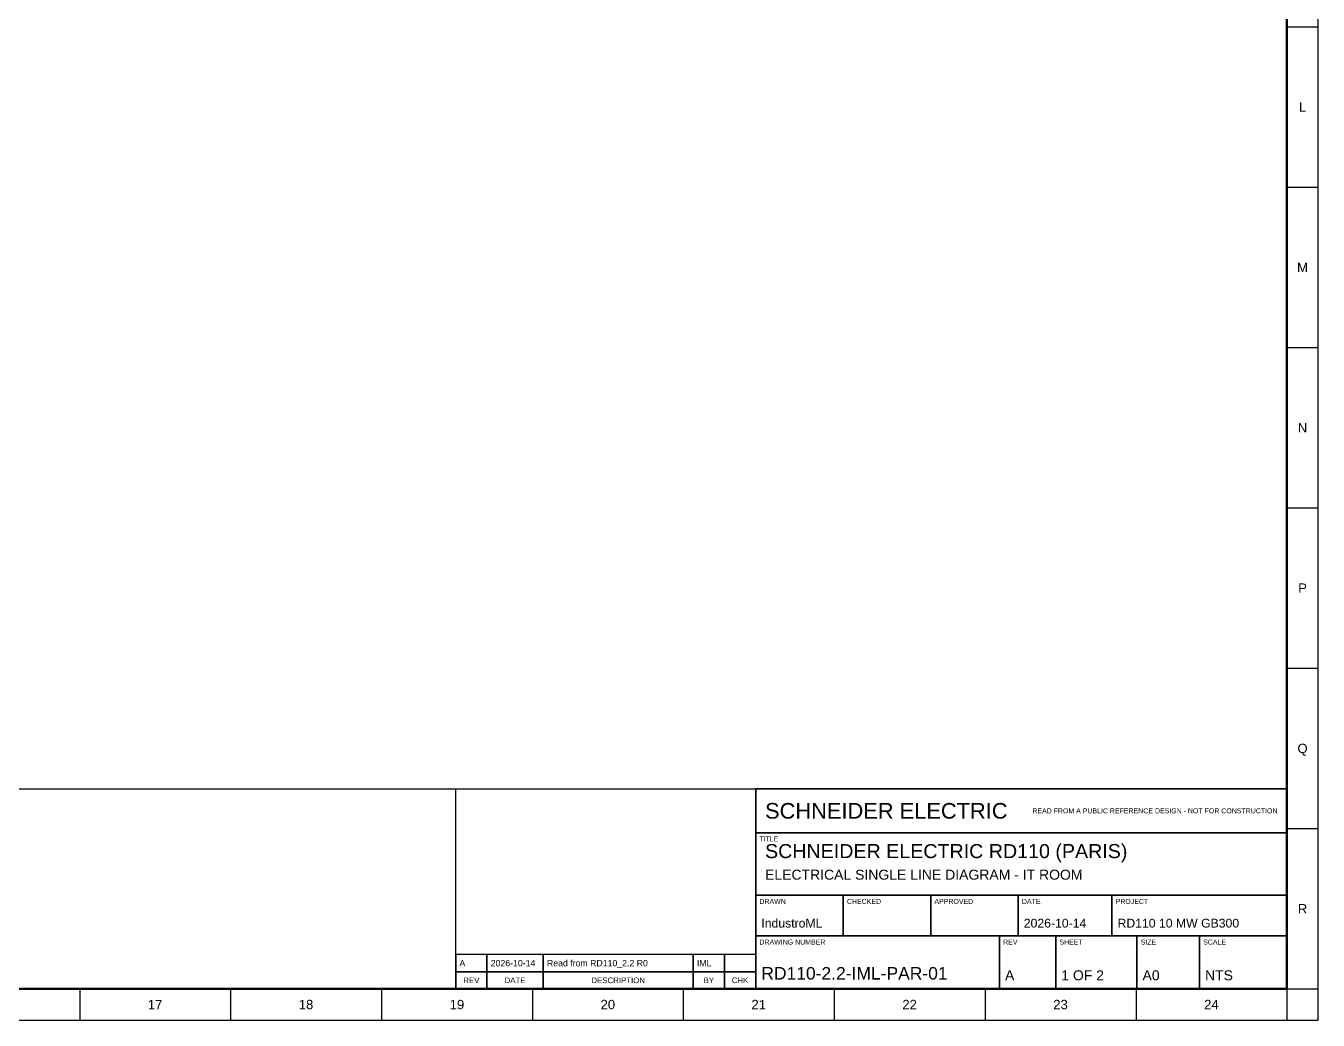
# Model space of a CAD drawing. Header units: millimetres. Extents: x 0 to 1189, y 0 to 841.
# Drawn here: x 775.4 to 1189, y 0 to 318.2 of the extents above; entities that cross this region are included whole.
import ezdxf
from ezdxf.enums import TextEntityAlignment as Align

# ---------------------------------------------------------------- set-up
doc = ezdxf.new("R2010")
doc.units = ezdxf.units.MM
for name, color, linetype, lineweight in [('SHEET-BORDER', 7, 'Continuous', 25), ('SHEET-TEXT', 7, 'Continuous', 18), ('SHEET-TITLE', 7, 'Continuous', 35)]:
    doc.layers.add(name, color=color, linetype=linetype, lineweight=lineweight)
doc.styles.add('IND', font='arial.ttf')

msp = doc.modelspace()

# ---------------------------------------------------------------- linework, layer by layer
at = {"layer": 'SHEET-BORDER'}
for p, q in [((1179, 317.88), (1189, 317.88)), ((1179, 266.56), (1189, 266.56)), ((1179, 215.25), (1189, 215.25)), ((1179, 163.94), (1189, 163.94)), ((1179, 112.62), (1189, 112.62)), ((1179, 61.31), (1189, 61.31)), ((792.67, 10), (792.67, 0)), ((840.96, 10), (840.96, 0)), ((889.25, 10), (889.25, 0)), ((937.54, 10), (937.54, 0)), ((985.83, 10), (985.83, 0)), ((1034.12, 10), (1034.12, 0)), ((1082.42, 10), (1082.42, 0)), ((1130.71, 10), (1130.71, 0)), ((1179, 10), (1179, 0)), ((1179, 10), (1189, 10))]:
    msp.add_line(p, q, dxfattribs=at)
for points in [[(0, 0), (1189, 0), (1189, 841), (0, 841)], [(1009, 60), (1179, 60), (1179, 74), (1009, 74)], [(1009, 40), (1179, 40), (1179, 60), (1009, 60)], [(1009, 27), (1037, 27), (1037, 40), (1009, 40)], [(1037, 27), (1065, 27), (1065, 40), (1037, 40)], [(1065, 27), (1093, 27), (1093, 40), (1065, 40)], [(1093, 27), (1123, 27), (1123, 40), (1093, 40)], [(1123, 27), (1179, 27), (1179, 40), (1123, 40)], [(1009, 10), (1087, 10), (1087, 27), (1009, 27)], [(1087, 10), (1105, 10), (1105, 27), (1087, 27)], [(1105, 10), (1131, 10), (1131, 27), (1105, 27)], [(1131, 10), (1151, 10), (1151, 27), (1131, 27)], [(1151, 10), (1179, 10), (1179, 27), (1151, 27)], [(913, 15.5), (923, 15.5), (923, 21), (913, 21)], [(923, 15.5), (941, 15.5), (941, 21), (923, 21)], [(941, 15.5), (989, 15.5), (989, 21), (941, 21)], [(989, 15.5), (999, 15.5), (999, 21), (989, 21)], [(999, 15.5), (1009, 15.5), (1009, 21), (999, 21)], [(913, 10), (923, 10), (923, 15.5), (913, 15.5)], [(923, 10), (941, 10), (941, 15.5), (923, 15.5)], [(941, 10), (989, 10), (989, 15.5), (941, 15.5)], [(989, 10), (999, 10), (999, 15.5), (989, 15.5)], [(999, 10), (1009, 10), (1009, 15.5), (999, 15.5)]]:
    msp.add_lwpolyline(points, close=True, dxfattribs=at)
for points, const_width in [([(20, 10), (1179, 10), (1179, 831), (20, 831)], 0.7), ([(20, 10), (913, 10), (913, 74), (20, 74)], 0.5), ([(913, 10), (1009, 10), (1009, 74), (913, 74)], 0.5), ([(1009, 10), (1179, 10), (1179, 74), (1009, 74)], 0.5)]:
    msp.add_lwpolyline(points, close=True, dxfattribs=dict(at, const_width=const_width))

# ---------------------------------------------------------------- texts
at = {"layer": 'SHEET-TEXT', "style": 'IND'}
for s, height, p in [('L', 3, (1184, 292.22)), ('M', 3, (1184, 240.91)), ('N', 3, (1184, 189.59)), ('P', 3, (1184, 138.28)), ('Q', 3, (1184, 86.97)), ('R', 3, (1184, 35.66)), ('REV', 1.8, (918, 12.75)), ('DATE', 1.8, (932, 12.75)), ('DESCRIPTION', 1.8, (965, 12.75)), ('BY', 1.8, (994, 12.75)), ('CHK', 1.8, (1004, 12.75)), ('17', 3, (816.81, 5)), ('18', 3, (865.1, 5)), ('19', 3, (913.4, 5)), ('20', 3, (961.69, 5)), ('21', 3, (1009.98, 5)), ('22', 3, (1058.27, 5)), ('23', 3, (1106.56, 5)), ('24', 3, (1154.85, 5))]:
    msp.add_text(s, height=height, dxfattribs=at).set_placement(p, align=Align.MIDDLE_CENTER)
for s, p in [('TITLE', (1010.2, 58.8)), ('DRAWN', (1010.2, 38.8)), ('CHECKED', (1038.2, 38.8)), ('APPROVED', (1066.2, 38.8)), ('DATE', (1094.2, 38.8)), ('PROJECT', (1124.2, 38.8)), ('DRAWING NUMBER', (1010.2, 25.8)), ('REV', (1088.2, 25.8)), ('SHEET', (1106.2, 25.8)), ('SIZE', (1132.2, 25.8)), ('SCALE', (1152.2, 25.8))]:
    msp.add_text(s, height=1.6, dxfattribs=at).set_placement(p, align=Align.TOP_LEFT)
for s, p in [('A', (914.2, 18.25)), ('2026-10-14', (924.2, 18.25)), ('Read from RD110_2.2 R0', (942.2, 18.25)), ('IML', (990.2, 18.25))]:
    msp.add_text(s, height=2, dxfattribs=at).set_placement(p, align=Align.MIDDLE_LEFT)
at = {"layer": 'SHEET-TITLE', "style": 'IND'}
msp.add_text('SCHNEIDER ELECTRIC', height=5, dxfattribs=at).set_placement((1012, 67), align=Align.MIDDLE_LEFT)
msp.add_text('READ FROM A PUBLIC REFERENCE DESIGN - NOT FOR CONSTRUCTION', height=1.6, dxfattribs=at).set_placement((1176, 67), align=Align.MIDDLE_RIGHT)
for s, height, p in [('SCHNEIDER ELECTRIC RD110 (PARIS)', 4.5, (1012, 50.5)), ('ELECTRICAL SINGLE LINE DIAGRAM - IT ROOM', 3.2, (1012, 44)), ('IndustroML', 2.8, (1010.8, 28.8)), ('2026-10-14', 2.8, (1094.8, 28.8)), ('RD110 10 MW GB300', 2.8, (1124.8, 28.8)), ('RD110-2.2-IML-PAR-01', 4, (1010.8, 11.8)), ('A', 3.2, (1088.8, 11.8)), ('1 OF 2', 3.2, (1106.8, 11.8)), ('A0', 3.2, (1132.8, 11.8)), ('NTS', 3.2, (1152.8, 11.8))]:
    msp.add_text(s, height=height, dxfattribs=at).set_placement(p, align=Align.BOTTOM_LEFT)

doc.saveas('drawing.dxf')
